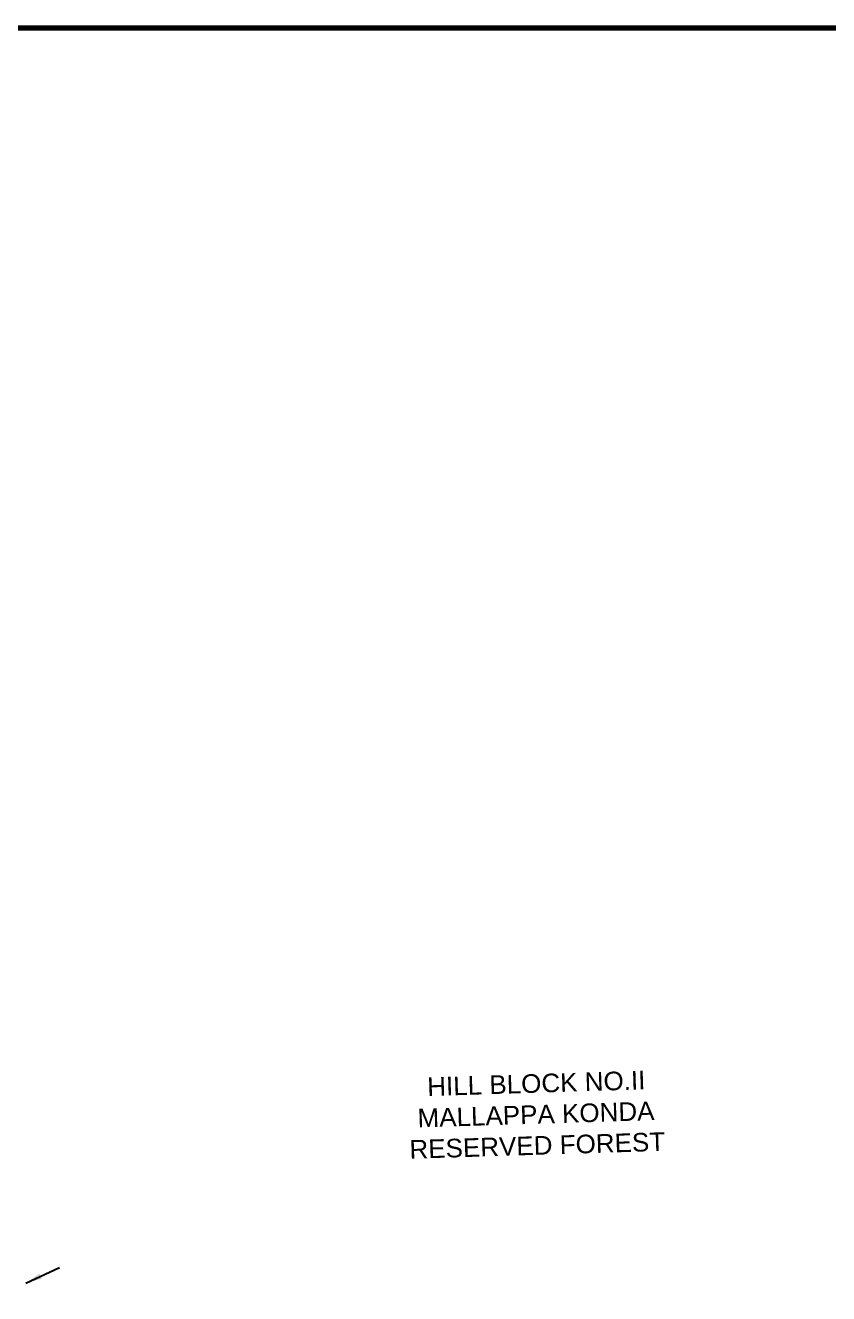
# Model space of a CAD drawing. Header units: feet. Extents: x 800423 to 807996, y 1573223 to 1578223.
# Drawn here: x 803229 to 804708, y 1575888 to 1578223 of the extents above; entities that cross this region are included whole.
import ezdxf

# ---------------------------------------------------------------- set-up
doc = ezdxf.new("R2010")
doc.units = ezdxf.units.FT
doc.header["$LTSCALE"] = 15
doc.header["$MEASUREMENT"] = 0
for name, color, linetype in [('HILL', 17, 'Continuous'), ('PLOT NO', 7, 'Continuous'), ('TANKS-STREAM', 4, 'Continuous'), ('text', 10, 'Continuous')]:
    doc.layers.add(name, color=color, linetype=linetype)
doc.styles.get("Standard").update_dxf_attribs({"font": 'arial.ttf'})
doc.dimstyles.get("Standard").update_dxf_attribs({"dimtxt": 0.18, "dimasz": 0.18, "dimexe": 0.18, "dimexo": 0.0625, "dimgap": 0.09, "dimtad": 0, "dimtih": 1, "dimtoh": 1, "dimdec": 4, "dimzin": 0, "dimdsep": 46, "dimtxsty": 'Standard', "dimcen": 0.09, "dimadec": 0, "dimazin": 0, "dimtfac": 1, "dimtdec": 4, "dimtofl": 0, "dimtmove": 0, "dimatfit": 3, "dimfxl": 1, "dimtolj": 1, "dimtzin": 0, "dimarcsym": 0})

msp = doc.modelspace()

# ---------------------------------------------------------------- linework, layer by layer
at = {"layer": 'PLOT NO', "color": 5, "lineweight": -2, "const_width": 9.8}
msp.add_lwpolyline([(807991.5, 1578217.8), (800428, 1578217.8), (800428, 1573747.5), (807991.5, 1573747.5)], close=True, dxfattribs=at)
at = {"layer": 'TANKS-STREAM', "lineweight": -2}
for points in [[(801714.4, 1576441.5), (801716.7, 1576431), (801720.9, 1576423.8), (801726.4, 1576414.8), (801734.3, 1576403.8), (801737.6, 1576392.9), (801749, 1576385.8), (801753.6, 1576380.4), (801760.7, 1576368.7), (801767.5, 1576361.3), (801778.3, 1576355.3), (801789, 1576344.6), (801794.6, 1576339.3), (801803.2, 1576328.7), (801818.7, 1576320.5), (801825.5, 1576314.1), (801829.7, 1576306), (801832.7, 1576297.4), (801834.2, 1576289.2), (801837, 1576283.3), (801850.9, 1576271.5), (801916.9, 1576235.1), (801943.3, 1576229), (801955.2, 1576219.8), (801977, 1576207.8), (801985, 1576202), (801993.5, 1576197.7), (802006.7, 1576170.4), (802013.7, 1576161.9), (802017.2, 1576156.8), (802017.8, 1576152.7), (802030.7, 1576132.9), (802037.9, 1576126.2), (802041, 1576118), (802043.7, 1576108.2), (802046.6, 1576100.7), (802052.8, 1576089.8), (802057.5, 1576083.6), (802059.1, 1576079.5), (802063.2, 1576074.3), (802074.9, 1576071.1), (802081.1, 1576070.7), (802098.5, 1576062.2), (802115.8, 1576057.5), (802143.2, 1576054.2), (802156.3, 1576054.6), (802166.4, 1576055.1), (802170.8, 1576058.2), (802176.8, 1576067.1), (802184.2, 1576076.5), (802194.3, 1576085.1), (802202.9, 1576093.7), (802211, 1576095.3), (802235.1, 1576085.5), (802257.1, 1576079.3), (802268.2, 1576071.6), (802298.7, 1576041.2), (802306.4, 1576034.5), (802313.1, 1576028), (802330.4, 1576010), (802336.6, 1576005.9), (802344.7, 1575999.2), (802351.5, 1575996.1), (802358.6, 1575992.9), (802367.1, 1575990.1), (802404.3, 1575986), (802416.8, 1575986.5), (802439.7, 1575985.7), (802448.2, 1575985.3), (802457.9, 1575984.6), (802470.1, 1575980.5), (802487.4, 1575979.7), (802499.5, 1575978.5), (802512.5, 1575973.7), (802532.7, 1575966.7), (802548.6, 1575958.9), (802562.1, 1575952.9), (802572.6, 1575947.9), (802593.4, 1575937.2), (802605.1, 1575927.2), (802624.1, 1575896.2), (802629.9, 1575881.5), (802647.7, 1575863), (802649.9, 1575854), (802661.8, 1575834), (802669.5, 1575823.1), (802676.2, 1575808), (802678.9, 1575801.5), (802686.2, 1575793.3), (802700.6, 1575770.8), (802710, 1575752.7), (802720.2, 1575743.4), (802728.1, 1575736.2), (802745.7, 1575729.3), (802778.7, 1575726.3), (802804.6, 1575713.4), (802835.2, 1575715.1), (802855.3, 1575713.6), (802864.5, 1575709.7), (802881.6, 1575699.5), (802893.9, 1575692.7), (802915, 1575683.5), (802929.2, 1575674.1), (802948.1, 1575675.2), (802954.5, 1575674.9), (802963.4, 1575663.4), (802966.4, 1575653.4), (802965.1, 1575645.4), (802986.6, 1575633.6), (803000.4, 1575625.7), (803012.3, 1575614.4), (803025.8, 1575609.2), (803036.2, 1575607.7), (803054.8, 1575603.2), (803089.4, 1575595.4), (803129.5, 1575584.9), (803175.6, 1575570.1), (803201.2, 1575562.3), (803232.1, 1575564.9), (803254.8, 1575565.3), (803269.6, 1575562.1), (803280, 1575561.3), (803287.7, 1575564), (803301.8, 1575565.5), (803313.2, 1575559.4), (803328.3, 1575557), (803358.7, 1575564), (803382.2, 1575562.6), (803401.1, 1575566.1)], [(802812.3, 1575995), (802812.3, 1575989.6), (802817.2, 1575982.6), (802822.4, 1575979.8), (802824, 1575974), (802823.2, 1575963), (802828.7, 1575945.2), (802832.1, 1575937.2), (802838.1, 1575934.3), (802850.2, 1575929.1), (802862.4, 1575924.7), (802874.3, 1575919.6), (802883.1, 1575916.7), (802887.4, 1575906.9), (802891.8, 1575898.4), (802896.1, 1575887.1), (802898.5, 1575869.3), (802904.4, 1575864.1), (802906.4, 1575856.5), (802908.6, 1575846.7), (802912.1, 1575838.1), (802916.1, 1575829.8), (802917.3, 1575822.9), (802919.6, 1575813.6), (802925, 1575806.6), (802927.7, 1575800.3), (802932.4, 1575792.8), (802941.4, 1575787.9), (802946.1, 1575775.2), (802954.4, 1575777.4), (802959.7, 1575783), (802981.4, 1575783.5), (802989, 1575780.7), (802995.3, 1575776.7), (803003.9, 1575769.8), (803012.1, 1575762.4), (803027.4, 1575754.5), (803036.3, 1575756), (803047.6, 1575758.4), (803053.9, 1575753.9), (803059.4, 1575751.1), (803076.1, 1575748.9), (803090.6, 1575744.6), (803091.8, 1575734), (803112.9, 1575723.3), (803127.1, 1575720.5), (803147.2, 1575718.7), (803167.1, 1575708.4), (803175, 1575700), (803200.9, 1575685.7), (803224.9, 1575680.8), (803245.6, 1575669.7), (803261.1, 1575657.5), (803270.7, 1575652.6), (803297, 1575650.7), (803310.4, 1575648.4), (803323.5, 1575641.4), (803333.8, 1575635.1), (803342, 1575627.7), (803350.1, 1575622), (803357.7, 1575616.3)], [(802614.1, 1575929.2), (802618.9, 1575921.6), (802625, 1575909.2), (802627.3, 1575903.3), (802631.6, 1575895.9), (802637.2, 1575886), (802642.8, 1575875.8), (802662.2, 1575851.7), (802667.1, 1575835.4), (802676, 1575821.7), (802680.8, 1575813.4), (802688.4, 1575798.3), (802698.6, 1575780), (802716.5, 1575759.5), (802724.7, 1575748.6), (802735.9, 1575741.4), (802761.5, 1575736.4), (802790.5, 1575733.2), (802800.9, 1575732.6), (802815.7, 1575729), (802829.3, 1575726), (802849.3, 1575724.1), (802865.7, 1575721.1), (802871.8, 1575713.4), (802881.6, 1575710), (802890.2, 1575708.8), (802907.1, 1575696.4), (802914.3, 1575689.8), (802919.6, 1575685.8), (802927.3, 1575680), (802943.2, 1575679.4), (802956.8, 1575684.5), (802970.3, 1575666), (802972.4, 1575657), (802977.7, 1575646.2), (802983.8, 1575639.6), (802995.5, 1575636.8), (803003.8, 1575634.7), (803015.2, 1575625.4), (803022.8, 1575622.6), (803033.6, 1575621.5), (803049, 1575619.9), (803071.3, 1575608.1), (803093.3, 1575599.2), (803118.7, 1575595.4), (803140.1, 1575590.6), (803168.6, 1575584.3), (803184.5, 1575581.8), (803199, 1575581.7), (803232.2, 1575575.3), (803255.4, 1575572.2), (803280.3, 1575571.4), (803293.7, 1575571.4), (803308.9, 1575573.5), (803323.3, 1575568.1), (803340, 1575565.6), (803352.2, 1575567.2), (803370.1, 1575567.8), (803379.4, 1575571.3), (803390.3, 1575574.8)]]:
    msp.add_spline(points, degree=3, dxfattribs=at)

# ---------------------------------------------------------------- texts
at = {"layer": 'text', "lineweight": -2, "insert": (803870.2, 1576282.6), "char_height": 34.287, "width": 589.606, "attachment_point": 1, "rotation": 1.7937}
msp.add_mtext('\\pi97.896;HILL BLOCK NO.II \\P\\pi78.262;MALLAPPA KONDA  \\P\\pi61.621;RESERVED FOREST', dxfattribs=at)

# ---------------------------------------------------------------- leaders
at = {"layer": 'HILL', "color": 5, "lineweight": -2}
msp.add_leader([(803229.6, 1575907.3), (803291.8, 1575936.1)], dimstyle='Standard', override={"dimasz": 30, "dimgap": 0.09, "dimtad": 0, "dimzin": 2}, dxfattribs=at)

doc.saveas('drawing.dxf')
